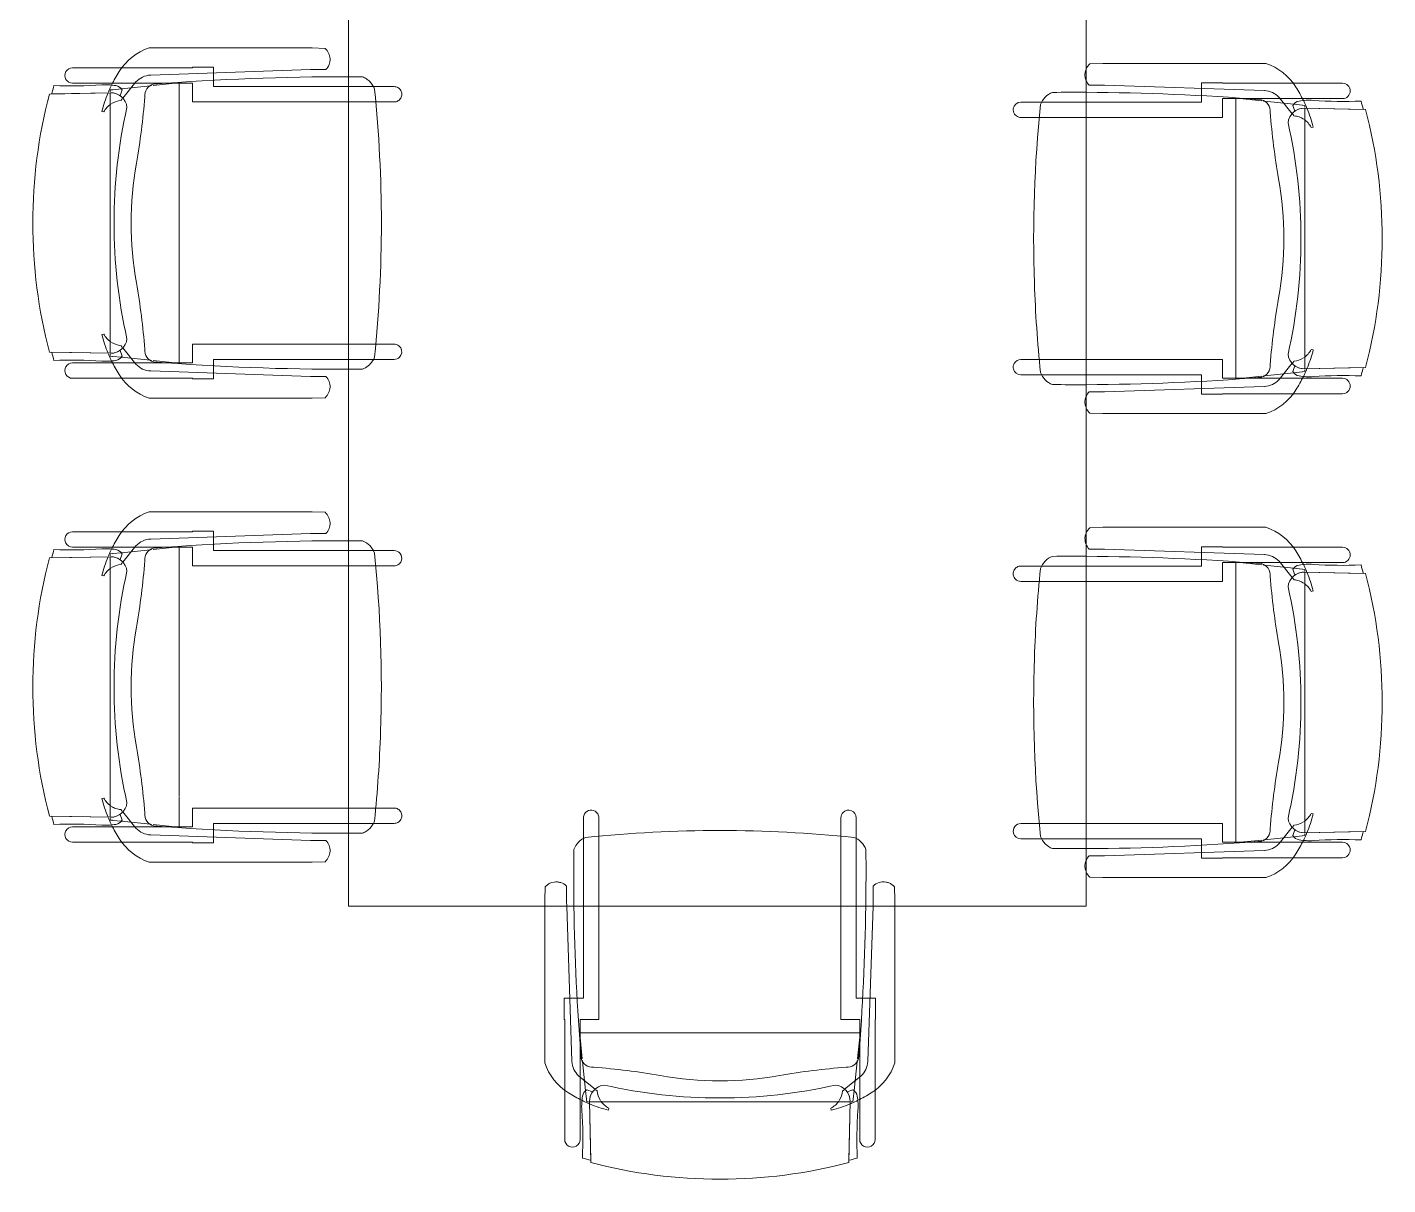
# Model space of a CAD drawing. Header units: inches. Extents: x 385 to 2249, y -1773 to -36.
# Drawn here: x 1056.6 to 1144.6, y -1353.9 to -1279.1 of the extents above; entities that cross this region are included whole.
import ezdxf

# ---------------------------------------------------------------- set-up
doc = ezdxf.new("R2010")
doc.units = ezdxf.units.IN
doc.header["$MEASUREMENT"] = 0
doc.layers.add('I-FURN', color=30, linetype='Continuous', lineweight=9)

# ---------------------------------------------------------------- blocks, each defined once
blk = doc.blocks.new('GIANT CONFERENCE TABLE2 - GIANT CONFERENCE TABLE-5500178-Level 7 POWER _ SIGNAL')
at = {"layer": 'I-FURN'}
for p, q in [((1077.387, -1192.341), (1077.387, -1335.919)), ((1077.387, -1335.919), (1077.387, -1192.341)), ((1125.104, -1335.919), (1125.104, -1192.341)), ((1125.104, -1192.341), (1125.104, -1335.919)), ((1077.387, -1335.919), (1125.104, -1335.919)), ((1125.104, -1335.919), (1077.387, -1335.919))]:
    blk.add_line(p, q, dxfattribs=at)
blk = doc.blocks.new('F-Haworth_Chair_X99-Seminar - X99 Seminar Chair with Glides-V16-Level 7 POWER _ SIGNAL')
at = {"layer": 'I-FURN'}
for p, q in [((-8.342, 11.518), (-8.423, 7.569)), ((8.423, 7.569), (8.342, 11.518)), ((-8.423, 7.569), (-8.345, 11.369)), ((8.345, 11.369), (8.423, 7.569)), ((-10.038, 10.021), (-10.038, 6.814)), ((-9.042, 7.403), (-9.042, 10.021)), ((9.042, 10.021), (9.042, 7.403)), ((10.038, 6.814), (10.038, 10.021)), ((-7.182, 7.994), (-7.207, 8.133)), ((7.207, 8.133), (7.182, 7.994)), ((-9.042, 5.987), (-9.042, 7.403)), ((-8.623, 7.419), (-8.681, 6.866)), ((-8.604, 7.597), (-8.621, 7.429)), ((-8.488, 7.597), (-8.562, 7.597)), ((-7.645, 7.597), (-8.402, 7.597)), ((7.645, 7.597), (-7.645, 7.597)), ((8.402, 7.597), (7.645, 7.597)), ((8.562, 7.597), (8.488, 7.597)), ((8.621, 7.429), (8.604, 7.597)), ((8.681, 6.866), (8.623, 7.419)), ((9.042, 7.403), (9.042, 5.987)), ((-10.038, 6.814), (-10.038, 4.995)), ((-9.126, 5.919), (-8.071, 6.772)), ((-8.748, 6.225), (-8.878, 4.986)), ((-8.681, 6.866), (-8.748, 6.225)), ((-8.61, 6.81), (-8.235, 6.946)), ((-8.03, 6.805), (-7.947, 6.872)), ((7.947, 6.872), (8.03, 6.805)), ((8.071, 6.772), (9.126, 5.919)), ((8.235, 6.946), (8.61, 6.81)), ((8.748, 6.225), (8.681, 6.866)), ((8.878, 4.986), (8.748, 6.225)), ((10.038, 4.995), (10.038, 6.814)), ((-9.042, 3.624), (-9.042, 5.987)), ((9.042, 5.987), (9.042, 3.624)), ((-11.324, 5.058), (-11.324, -5.482)), ((-10.038, 4.991), (-10.038, 2.271)), ((-9.919, -5.365), (-9.567, 4.966)), ((-8.898, 4.801), (-9.066, 3.197)), ((-8.878, 4.986), (-8.886, 4.91)), ((8.886, 4.91), (8.878, 4.986)), ((9.066, 3.197), (8.898, 4.801)), ((9.567, 4.966), (9.919, -5.365)), ((10.038, 2.271), (10.038, 4.991)), ((11.324, -5.482), (11.324, 5.058)), ((-9.042, 3.429), (-9.042, 3.624)), ((9.042, 3.624), (9.042, 3.429)), ((-9.066, 3.197), (-9.074, 3.122)), ((-9.071, 3.122), (9.071, 3.122)), ((-9.042, 3.122), (-9.042, 3.429)), ((-9.042, 2.271), (-9.042, 3.122)), ((9.042, 3.429), (9.042, 3.122)), ((9.042, 3.122), (9.042, 2.271)), ((9.074, 3.122), (9.066, 3.197)), ((-10.038, 2.271), (-10.07, 2.271)), ((-10.07, 2.271), (-10.07, 0.893)), ((-7.829, 2.271), (-9.042, 2.271)), ((-7.829, -7.833), (-7.829, 2.271)), ((9.042, 2.271), (7.829, 2.271)), ((7.829, 2.271), (7.829, -7.833)), ((10.07, 2.271), (10.038, 2.271)), ((10.07, 0.893), (10.07, 2.271)), ((-10.07, 0.893), (-9.705, 0.893)), ((-9.705, 0.893), (-9.197, 0.893)), ((-9.197, 0.893), (-8.82, 0.893)), ((-8.82, 0.893), (-8.82, -7.833)), ((8.82, 0.893), (9.197, 0.893)), ((8.82, -7.833), (8.82, 0.893)), ((9.197, 0.893), (9.705, 0.893)), ((9.705, 0.893), (10.07, 0.893)), ((-11.324, -5.482), (-11.295, -6.317)), ((-9.919, -6.365), (-9.919, -5.365)), ((9.919, -5.365), (9.919, -6.365)), ((11.295, -6.317), (11.324, -5.482)), ((-8.82, -7.833), (-8.82, -9.436)), ((-7.829, -9.57), (-7.829, -7.833)), ((7.829, -7.833), (7.829, -9.57)), ((8.82, -9.436), (8.82, -7.833)), ((-8.82, -9.436), (-8.82, -10.778)), ((-7.829, -10.778), (-7.829, -9.57)), ((7.829, -9.57), (7.829, -10.778)), ((8.82, -10.778), (8.82, -9.436))]:
    blk.add_line(p, q, dxfattribs=at)
for centre, radius, start, end in [((0.001, -20.292), 32.885, 75.30746, 104.69597), ((-36.062, 10.03), 27.198, 355.98565, 2.51182), ((0.002, -20.729), 33.165, 104.57657, 105.55224), ((-0.002, -20.729), 33.165, 74.44776, 75.42343), ((36.062, 10.03), 27.198, 177.48818, 184.01435), ((-9.54, 10.021), 0.498, 360, 180), ((9.54, 10.021), 0.498, 360, 180), ((-5.201, 7.865), 3.739, 175.98565, 189.90642), ((-4.708, -1.148), 9.612, 105.06659, 112.7369), ((-6.554, 6.763), 1.382, 117.05034, 145.98126), ((6.554, 6.763), 1.382, 34.01874, 62.94966), ((4.708, -1.148), 9.612, 67.2631, 74.93341), ((5.201, 7.865), 3.739, 350.09358, 4.01435), ((-4.708, -1.148), 9.612, 116.00359, 121.95219), ((-4.708, -1.148), 9.612, 113.50939, 116.00359), ((-8.28, 7.327), 0.613, 189.90642, 237.45732), ((-4.708, -1.148), 9.612, 112.92701, 113.36067), ((-7.37, 7.548), 1.054, 178.82139, 214.79985), ((-7.37, 7.548), 1.054, 178.82139, 264.04463), ((-6.554, 6.763), 1.382, 147.5752, 174.91217), ((0, -26.495), 33.832, 77.22846, 102.77154), ((7.37, 7.548), 1.054, 275.95537, 1.17861), ((6.554, 6.763), 1.382, 5.08783, 32.4248), ((7.37, 7.548), 1.054, 325.20015, 1.17861), ((4.708, -1.148), 9.612, 66.63933, 67.07299), ((4.708, -1.148), 9.612, 63.99641, 66.49061), ((8.28, 7.327), 0.613, 302.54268, 350.09358), ((4.708, -1.148), 9.612, 58.04781, 63.99641), ((-7.872, 3.924), 3.634, 121.95219, 161.82107), ((0, -15.966), 22.194, 79.97666, 100.02334), ((7.872, 3.924), 3.634, 18.17893, 58.04781), ((-8.183, 4.904), 1.385, 132.89216, 177.19873), ((-8.236, 4.592), 0.763, 84.23375, 165.76625), ((-11.319, 48.077), 42.842, 274.23006, 280.02334), ((11.319, 48.077), 42.842, 259.97666, 265.76994), ((8.236, 4.592), 0.763, 14.23375, 95.76625), ((8.183, 4.904), 1.385, 2.80127, 47.10784), ((144.065, -7.322), 153.519, 175.47868, 180.1906), ((-144.065, -7.322), 153.519, 359.8094, 4.52132), ((-10.584, -5.679), 0.956, 221.89014, 314.10986), ((10.584, -5.679), 0.956, 225.89014, 318.10986), ((144.065, -7.322), 153.519, 180.1906, 180.52505), ((-144.065, -7.322), 153.519, 359.47495, 359.8094), ((-8.213, -8.279), 1.314, 200.04325, 237.47837), ((8.213, -8.279), 1.314, 327.47837, 339.95675), ((-8.213, -8.279), 1.314, 237.47837, 249.95675), ((0, 75.008), 84.963, 264.14745, 275.85255), ((8.213, -8.279), 1.314, 290.04325, 302.52163), ((8.213, -8.279), 1.314, 302.52163, 315), ((8.213, -8.279), 1.314, 315, 327.47837), ((-8.324, -10.778), 0.495, 180, 225), ((-8.324, -10.778), 0.495, 225, 300), ((-8.324, -10.778), 0.495, 300, 330), ((-8.324, -10.778), 0.495, 330, 345), ((-8.324, -10.778), 0.495, 345, 360), ((8.324, -10.778), 0.495, 180, 195), ((8.324, -10.778), 0.495, 195, 210), ((8.324, -10.778), 0.495, 210, 225), ((8.324, -10.778), 0.495, 225, 240), ((8.324, -10.778), 0.495, 240, 255), ((8.324, -10.778), 0.495, 255, 270), ((8.324, -10.778), 0.495, 270, 285), ((8.324, -10.778), 0.495, 285, 300), ((8.324, -10.778), 0.495, 300, 315), ((8.324, -10.778), 0.495, 315, 330), ((8.324, -10.778), 0.495, 330, 360)]:
    blk.add_arc(centre, radius, start, end, dxfattribs=at)
blk = doc.blocks.new('F-Haworth_Chair_X99-Seminar - X99 Seminar Chair with Glides-V17-Level 7 POWER _ SIGNAL')
at = {"layer": 'I-FURN'}
for p, q in [((-8.342, 11.518), (-8.423, 7.569)), ((8.423, 7.569), (8.342, 11.518)), ((-8.423, 7.569), (-8.345, 11.369)), ((8.345, 11.369), (8.423, 7.569)), ((-10.038, 10.021), (-10.038, 6.814)), ((-9.042, 7.403), (-9.042, 10.021)), ((9.042, 10.021), (9.042, 7.403)), ((10.038, 6.814), (10.038, 10.021)), ((-7.182, 7.994), (-7.207, 8.133)), ((7.207, 8.133), (7.182, 7.994)), ((-9.042, 5.987), (-9.042, 7.403)), ((-8.623, 7.419), (-8.681, 6.866)), ((-8.604, 7.597), (-8.621, 7.429)), ((-8.488, 7.597), (-8.562, 7.597)), ((-7.645, 7.597), (-8.402, 7.597)), ((7.645, 7.597), (-7.645, 7.597)), ((8.402, 7.597), (7.645, 7.597)), ((8.562, 7.597), (8.488, 7.597)), ((8.621, 7.429), (8.604, 7.597)), ((8.681, 6.866), (8.623, 7.419)), ((9.042, 7.403), (9.042, 5.987)), ((-10.038, 6.814), (-10.038, 4.995)), ((-9.126, 5.919), (-8.071, 6.772)), ((-8.748, 6.225), (-8.878, 4.986)), ((-8.681, 6.866), (-8.748, 6.225)), ((-8.61, 6.81), (-8.235, 6.946)), ((-8.03, 6.805), (-7.947, 6.872)), ((7.947, 6.872), (8.03, 6.805)), ((8.071, 6.772), (9.126, 5.919)), ((8.235, 6.946), (8.61, 6.81)), ((8.748, 6.225), (8.681, 6.866)), ((8.878, 4.986), (8.748, 6.225)), ((10.038, 4.995), (10.038, 6.814)), ((-9.042, 3.624), (-9.042, 5.987)), ((9.042, 5.987), (9.042, 3.624)), ((-11.324, 5.058), (-11.324, -5.482)), ((-10.038, 4.991), (-10.038, 2.271)), ((-9.919, -5.365), (-9.567, 4.966)), ((-8.898, 4.801), (-9.066, 3.197)), ((-8.878, 4.986), (-8.886, 4.91)), ((8.886, 4.91), (8.878, 4.986)), ((9.066, 3.197), (8.898, 4.801)), ((9.567, 4.966), (9.919, -5.365)), ((10.038, 2.271), (10.038, 4.991)), ((11.324, -5.482), (11.324, 5.058)), ((-9.042, 3.429), (-9.042, 3.624)), ((9.042, 3.624), (9.042, 3.429)), ((-9.066, 3.197), (-9.074, 3.122)), ((-9.071, 3.122), (-7.093, 3.122)), ((-9.042, 3.122), (-9.042, 3.429)), ((-9.042, 2.271), (-9.042, 3.122)), ((-7.052, 3.122), (9.071, 3.122)), ((9.042, 3.429), (9.042, 3.122)), ((9.042, 3.122), (9.042, 2.271)), ((9.074, 3.122), (9.066, 3.197)), ((-10.038, 2.271), (-10.07, 2.271)), ((-10.07, 2.271), (-10.07, 0.893)), ((-7.829, 2.271), (-9.042, 2.271)), ((-7.829, -7.833), (-7.829, 2.271)), ((9.042, 2.271), (7.829, 2.271)), ((7.829, 2.271), (7.829, -7.833)), ((10.07, 2.271), (10.038, 2.271)), ((10.07, 0.893), (10.07, 2.271)), ((-10.07, 0.893), (-9.705, 0.893)), ((-9.705, 0.893), (-9.197, 0.893)), ((-9.197, 0.893), (-8.82, 0.893)), ((-8.82, 0.893), (-8.82, -7.833)), ((8.82, 0.893), (9.197, 0.893)), ((8.82, -7.833), (8.82, 0.893)), ((9.197, 0.893), (9.705, 0.893)), ((9.705, 0.893), (10.07, 0.893)), ((-11.324, -5.482), (-11.295, -6.317)), ((-9.919, -6.365), (-9.919, -5.365)), ((9.919, -5.365), (9.919, -6.365)), ((11.295, -6.317), (11.324, -5.482)), ((-8.82, -7.833), (-8.82, -9.436)), ((-7.829, -9.57), (-7.829, -7.833)), ((7.829, -7.833), (7.829, -9.57)), ((8.82, -9.436), (8.82, -7.833)), ((-8.82, -9.436), (-8.82, -10.778)), ((-7.829, -10.778), (-7.829, -9.57)), ((7.829, -9.57), (7.829, -10.778)), ((8.82, -10.778), (8.82, -9.436))]:
    blk.add_line(p, q, dxfattribs=at)
for centre, radius, start, end in [((0.001, -20.292), 32.885, 75.30746, 104.69597), ((-36.062, 10.03), 27.198, 355.98565, 2.51182), ((0.002, -20.729), 33.165, 104.57657, 105.55224), ((-0.002, -20.729), 33.165, 74.44776, 75.42343), ((36.062, 10.03), 27.198, 177.48818, 184.01435), ((-9.54, 10.021), 0.498, 360, 180), ((9.54, 10.021), 0.498, 360, 180), ((-5.201, 7.865), 3.739, 175.98565, 189.90642), ((-4.708, -1.148), 9.612, 105.06659, 112.7369), ((-6.554, 6.763), 1.382, 117.05034, 131.5158), ((6.554, 6.763), 1.382, 34.01874, 62.94966), ((4.708, -1.148), 9.612, 67.2631, 74.93341), ((5.201, 7.865), 3.739, 350.09358, 4.01435), ((-4.708, -1.148), 9.612, 116.00359, 121.95219), ((-4.708, -1.148), 9.612, 113.50939, 116.00359), ((-8.28, 7.327), 0.613, 189.90642, 237.45732), ((-4.708, -1.148), 9.612, 112.92701, 113.36067), ((-7.37, 7.548), 1.054, 178.82139, 214.79985), ((-7.37, 7.548), 1.054, 178.82139, 264.04463), ((-6.554, 6.763), 1.382, 160.44672, 174.91217), ((-6.554, 6.763), 1.382, 147.5752, 160.44672), ((-6.554, 6.763), 1.382, 131.5158, 145.98126), ((0, -26.495), 33.832, 77.22846, 102.77154), ((7.37, 7.548), 1.054, 275.95537, 1.17861), ((6.554, 6.763), 1.382, 5.08783, 32.4248), ((7.37, 7.548), 1.054, 325.20015, 1.17861), ((4.708, -1.148), 9.612, 66.63933, 67.07299), ((4.708, -1.148), 9.612, 63.99641, 66.49061), ((8.28, 7.327), 0.613, 302.54268, 350.09358), ((4.708, -1.148), 9.612, 58.04781, 63.99641), ((-7.872, 3.924), 3.634, 121.95219, 161.82107), ((0, -15.966), 22.194, 79.97666, 100.02334), ((7.872, 3.924), 3.634, 18.17893, 58.04781), ((-8.183, 4.904), 1.385, 132.89216, 177.19873), ((-8.236, 4.592), 0.763, 84.23375, 165.76625), ((-11.319, 48.077), 42.842, 274.23006, 280.02334), ((11.319, 48.077), 42.842, 259.97666, 265.76994), ((8.236, 4.592), 0.763, 14.23375, 95.76625), ((8.183, 4.904), 1.385, 2.80127, 47.10784), ((144.065, -7.322), 153.519, 175.47868, 180.1906), ((-144.065, -7.322), 153.519, 359.8094, 4.52132), ((-10.584, -5.679), 0.956, 221.89014, 314.10986), ((10.584, -5.679), 0.956, 225.89014, 318.10986), ((144.065, -7.322), 153.519, 180.1906, 180.52505), ((-144.065, -7.322), 153.519, 359.47495, 359.8094), ((-8.213, -8.279), 1.314, 200.04325, 212.52163), ((8.213, -8.279), 1.314, 290.04325, 339.95675), ((-8.213, -8.279), 1.314, 212.52163, 237.47837), ((-8.213, -8.279), 1.314, 237.47837, 249.95675), ((0, 75.008), 84.963, 264.14745, 268.04915), ((0, 75.008), 84.963, 268.04915, 275.85255), ((-8.324, -10.778), 0.495, 180, 210), ((-8.324, -10.778), 0.495, 210, 225), ((-8.324, -10.778), 0.495, 225, 240), ((-8.324, -10.778), 0.495, 240, 255), ((-8.324, -10.778), 0.495, 255, 270), ((-8.324, -10.778), 0.495, 270, 285), ((-8.324, -10.778), 0.495, 285, 300), ((-8.324, -10.778), 0.495, 300, 315), ((-8.324, -10.778), 0.495, 315, 330), ((-8.324, -10.778), 0.495, 330, 345), ((-8.324, -10.778), 0.495, 345, 360), ((8.324, -10.778), 0.495, 180, 195), ((8.324, -10.778), 0.495, 195, 210), ((8.324, -10.778), 0.495, 210, 225), ((8.324, -10.778), 0.495, 225, 240), ((8.324, -10.778), 0.495, 240, 255), ((8.324, -10.778), 0.495, 255, 360)]:
    blk.add_arc(centre, radius, start, end, dxfattribs=at)
blk = doc.blocks.new('F-Haworth_Chair_X99-Seminar - X99 Seminar Chair with Glides-V20-Level 7 POWER _ SIGNAL')
at = {"layer": 'I-FURN'}
for p, q in [((-8.82, 9.436), (-8.82, 10.778)), ((-7.829, 10.778), (-7.829, 9.57)), ((7.829, 9.57), (7.829, 10.778)), ((8.82, 10.778), (8.82, 9.436)), ((-8.82, 6.55), (-8.82, 9.436)), ((-7.829, 9.57), (-7.829, 6.55)), ((7.829, 6.55), (7.829, 9.57)), ((8.82, 9.436), (8.82, 6.55)), ((-11.324, 5.482), (-11.295, 6.317)), ((-9.919, 6.365), (-9.919, 5.365)), ((-8.82, 2.661), (-8.82, 6.55)), ((-7.829, 6.55), (-7.829, -2.271)), ((7.829, -2.271), (7.829, 6.55)), ((8.82, 6.55), (8.82, 2.661)), ((9.919, 5.365), (9.919, 6.365)), ((11.295, 6.317), (11.324, 5.482)), ((-11.324, -5.058), (-11.324, 5.482)), ((-9.919, 5.365), (-9.567, -4.966)), ((9.567, -4.966), (9.919, 5.365)), ((11.324, 5.482), (11.324, -5.058)), ((-8.82, -0.893), (-8.82, 2.633)), ((8.82, 2.633), (8.82, -0.893)), ((-10.07, -0.893), (-9.705, -0.893)), ((-10.07, -2.271), (-10.07, -0.893)), ((-9.705, -0.893), (-9.197, -0.893)), ((-9.197, -0.893), (-8.82, -0.893)), ((8.82, -0.893), (9.197, -0.893)), ((9.197, -0.893), (9.705, -0.893)), ((9.705, -0.893), (10.07, -0.893)), ((10.07, -0.893), (10.07, -2.271)), ((-10.038, -2.271), (-10.07, -2.271)), ((-10.038, -4.991), (-10.038, -2.271)), ((-9.042, -2.271), (-9.042, -3.122)), ((-7.829, -2.271), (-9.042, -2.271)), ((9.042, -2.271), (7.829, -2.271)), ((9.042, -3.122), (9.042, -2.271)), ((10.038, -2.271), (10.038, -4.991)), ((10.07, -2.271), (10.038, -2.271)), ((-9.066, -3.197), (-9.074, -3.122)), ((-9.071, -3.122), (9.071, -3.122)), ((-8.898, -4.801), (-9.066, -3.197)), ((-9.042, -3.122), (-9.042, -3.429)), ((-9.042, -3.429), (-9.042, -3.624)), ((9.066, -3.197), (8.898, -4.801)), ((9.042, -3.429), (9.042, -3.122)), ((9.042, -3.624), (9.042, -3.429)), ((9.074, -3.122), (9.066, -3.197)), ((-9.042, -3.624), (-9.042, -5.987)), ((9.042, -5.987), (9.042, -3.624)), ((-10.038, -6.814), (-10.038, -4.995)), ((-8.878, -4.986), (-8.886, -4.91)), ((-8.748, -6.225), (-8.878, -4.986)), ((8.878, -4.986), (8.748, -6.225)), ((8.886, -4.91), (8.878, -4.986)), ((10.038, -4.995), (10.038, -6.814)), ((-9.126, -5.919), (-8.071, -6.772)), ((-9.042, -5.987), (-9.042, -7.403)), ((8.071, -6.772), (9.126, -5.919)), ((9.042, -7.403), (9.042, -5.987)), ((-10.038, -10.021), (-10.038, -6.814)), ((-8.681, -6.866), (-8.748, -6.225)), ((-8.623, -7.419), (-8.681, -6.866)), ((-8.61, -6.81), (-8.235, -6.946)), ((-8.03, -6.805), (-7.947, -6.872)), ((7.947, -6.872), (8.03, -6.805)), ((8.235, -6.946), (8.61, -6.81)), ((8.681, -6.866), (8.623, -7.419)), ((8.748, -6.225), (8.681, -6.866)), ((10.038, -6.814), (10.038, -10.021)), ((-9.042, -7.403), (-9.042, -10.021)), ((-8.604, -7.597), (-8.621, -7.429)), ((-8.488, -7.597), (-8.562, -7.597)), ((-8.423, -7.569), (-8.345, -11.369)), ((-8.342, -11.518), (-8.423, -7.569)), ((-7.645, -7.597), (-8.402, -7.597)), ((7.645, -7.597), (-7.645, -7.597)), ((8.402, -7.597), (7.645, -7.597)), ((8.423, -7.569), (8.342, -11.518)), ((8.345, -11.369), (8.423, -7.569)), ((8.562, -7.597), (8.488, -7.597)), ((8.621, -7.429), (8.604, -7.597)), ((9.042, -10.021), (9.042, -7.403)), ((-7.182, -7.994), (-7.207, -8.133)), ((7.207, -8.133), (7.182, -7.994))]:
    blk.add_line(p, q, dxfattribs=at)
for centre, radius, start, end in [((-8.324, 10.778), 0.495, 105, 180), ((-8.324, 10.778), 0.495, 60, 105), ((-8.324, 10.778), 0.495, 0, 60), ((8.324, 10.778), 0.495, 165, 180), ((8.324, 10.778), 0.495, 0, 165), ((0, -75.008), 84.963, 91.95085, 95.85255), ((0, -75.008), 84.963, 84.14745, 91.95085), ((-8.213, 8.279), 1.314, 110.04325, 159.95675), ((8.213, 8.279), 1.314, 20.04325, 69.95675), ((144.065, 7.322), 153.519, 179.47495, 180.28839), ((-144.065, 7.322), 153.519, 359.71161, 0.52505), ((-10.584, 5.679), 0.956, 113.8571, 138.10986), ((-10.584, 5.679), 0.956, 66.5381, 111.76137), ((-10.584, 5.679), 0.956, 45.89014, 66.5381), ((144.065, 7.322), 153.519, 180.28839, 184.52132), ((-144.065, 7.322), 153.519, 355.47868, 359.71161), ((10.584, 5.679), 0.956, 113.4619, 134.10986), ((10.584, 5.679), 0.956, 68.23863, 113.4619), ((10.584, 5.679), 0.956, 41.89014, 66.1429), ((-7.872, -3.924), 3.634, 198.17893, 238.04781), ((-8.183, -4.904), 1.385, 182.80127, 227.10784), ((-8.236, -4.592), 0.763, 194.23375, 275.76625), ((8.236, -4.592), 0.763, 264.23375, 345.76625), ((8.183, -4.904), 1.385, 312.89216, 357.19873), ((7.872, -3.924), 3.634, 301.95219, 341.82107), ((-11.319, -48.077), 42.842, 79.97666, 85.76994), ((0, 15.966), 22.194, 259.97666, 280.02334), ((11.319, -48.077), 42.842, 94.23006, 100.02334), ((-4.708, 1.148), 9.612, 238.04781, 243.99641), ((-8.28, -7.327), 0.613, 122.54268, 170.09358), ((-7.37, -7.548), 1.054, 95.95537, 181.17861), ((-7.37, -7.548), 1.054, 145.20015, 181.17861), ((-6.554, -6.763), 1.382, 185.08783, 212.4248), ((0, 26.495), 33.832, 257.22846, 282.77154), ((7.37, -7.548), 1.054, 358.82139, 84.04463), ((6.554, -6.763), 1.382, 340.44672, 354.91217), ((7.37, -7.548), 1.054, 358.82139, 34.79985), ((8.28, -7.327), 0.613, 9.90642, 57.45732), ((4.708, 1.148), 9.612, 296.00359, 301.95219), ((-5.201, -7.865), 3.739, 170.09358, 184.01435), ((-4.708, 1.148), 9.612, 243.99641, 246.49061), ((-4.708, 1.148), 9.612, 246.63933, 247.07299), ((-4.708, 1.148), 9.612, 247.2631, 247.95792), ((-4.708, 1.148), 9.612, 248.10379, 254.93341), ((-6.554, -6.763), 1.382, 214.01874, 242.94966), ((6.554, -6.763), 1.382, 297.05034, 311.5158), ((4.708, 1.148), 9.612, 285.06659, 292.7369), ((6.554, -6.763), 1.382, 311.5158, 325.98126), ((6.554, -6.763), 1.382, 327.5752, 340.44672), ((4.708, 1.148), 9.612, 292.92701, 293.36067), ((4.708, 1.148), 9.612, 293.50939, 296.00359), ((5.201, -7.865), 3.739, 355.98565, 9.90642), ((-36.062, -10.03), 27.198, 357.48818, 4.01435), ((36.062, -10.03), 27.198, 175.98565, 182.51182), ((-9.54, -10.021), 0.498, 180, 0), ((9.54, -10.021), 0.498, 180, 0), ((0.002, 20.729), 33.165, 254.44776, 255.42343), ((-0.002, 20.729), 33.165, 284.57657, 285.55224), ((0.001, 20.292), 32.885, 255.30403, 284.69254)]:
    blk.add_arc(centre, radius, start, end, dxfattribs=at)
blk = doc.blocks.new('F-Haworth_Chair_X99-Seminar - X99 Seminar Chair with Glides-V21-Level 7 POWER _ SIGNAL')
at = {"layer": 'I-FURN'}
for p, q in [((-8.82, 9.436), (-8.82, 10.778)), ((-7.829, 10.778), (-7.829, 9.57)), ((7.829, 9.57), (7.829, 10.778)), ((8.82, 10.778), (8.82, 9.436)), ((-8.82, 6.55), (-8.82, 9.436)), ((-7.829, 9.57), (-7.829, 6.55)), ((7.829, 6.55), (7.829, 9.57)), ((8.82, 9.436), (8.82, 6.55)), ((-11.324, 5.482), (-11.295, 6.317)), ((-9.919, 6.365), (-9.919, 5.365)), ((-8.82, -0.893), (-8.82, 6.55)), ((-7.829, 6.55), (-7.829, -2.271)), ((7.829, -2.271), (7.829, 6.55)), ((8.82, 6.55), (8.82, 2.661)), ((9.919, 5.365), (9.919, 6.365)), ((11.295, 6.317), (11.324, 5.482)), ((-11.324, -5.058), (-11.324, 5.482)), ((-9.919, 5.365), (-9.567, -4.966)), ((9.567, -4.966), (9.919, 5.365)), ((11.324, 5.482), (11.324, -5.058)), ((8.82, 2.633), (8.82, -0.893)), ((-10.07, -0.893), (-9.705, -0.893)), ((-10.07, -2.271), (-10.07, -0.893)), ((-9.705, -0.893), (-9.197, -0.893)), ((-9.197, -0.893), (-8.82, -0.893)), ((8.82, -0.893), (9.197, -0.893)), ((9.197, -0.893), (9.705, -0.893)), ((9.705, -0.893), (10.07, -0.893)), ((10.07, -0.893), (10.07, -2.271)), ((-10.038, -2.271), (-10.07, -2.271)), ((-10.038, -4.991), (-10.038, -2.271)), ((-9.042, -2.271), (-9.042, -3.122)), ((-7.829, -2.271), (-9.042, -2.271)), ((9.042, -2.271), (7.829, -2.271)), ((9.042, -3.122), (9.042, -2.271)), ((10.038, -2.271), (10.038, -4.991)), ((10.07, -2.271), (10.038, -2.271)), ((-9.066, -3.197), (-9.074, -3.122)), ((-9.071, -3.122), (9.071, -3.122)), ((-8.898, -4.801), (-9.066, -3.197)), ((-9.042, -3.122), (-9.042, -3.429)), ((-9.042, -3.429), (-9.042, -3.624)), ((9.066, -3.197), (8.898, -4.801)), ((9.042, -3.429), (9.042, -3.122)), ((9.042, -3.624), (9.042, -3.429)), ((9.074, -3.122), (9.066, -3.197)), ((-9.042, -3.624), (-9.042, -5.987)), ((9.042, -5.987), (9.042, -3.624)), ((-10.038, -6.814), (-10.038, -4.995)), ((-8.878, -4.986), (-8.886, -4.91)), ((-8.748, -6.225), (-8.878, -4.986)), ((8.878, -4.986), (8.748, -6.225)), ((8.886, -4.91), (8.878, -4.986)), ((10.038, -4.995), (10.038, -6.814)), ((-9.126, -5.919), (-8.071, -6.772)), ((-9.042, -5.987), (-9.042, -7.403)), ((8.071, -6.772), (9.126, -5.919)), ((9.042, -7.403), (9.042, -5.987)), ((-10.038, -10.021), (-10.038, -6.814)), ((-8.681, -6.866), (-8.748, -6.225)), ((-8.623, -7.419), (-8.681, -6.866)), ((-8.61, -6.81), (-8.235, -6.946)), ((-8.03, -6.805), (-7.947, -6.872)), ((7.947, -6.872), (8.03, -6.805)), ((8.235, -6.946), (8.61, -6.81)), ((8.681, -6.866), (8.623, -7.419)), ((8.748, -6.225), (8.681, -6.866)), ((10.038, -6.814), (10.038, -10.021)), ((-9.042, -7.403), (-9.042, -10.021)), ((-8.604, -7.597), (-8.621, -7.429)), ((-8.488, -7.597), (-8.562, -7.597)), ((-8.423, -7.569), (-8.345, -11.369)), ((-8.342, -11.518), (-8.423, -7.569)), ((-7.645, -7.597), (-8.402, -7.597)), ((7.645, -7.597), (-7.645, -7.597)), ((8.402, -7.597), (7.645, -7.597)), ((8.423, -7.569), (8.342, -11.518)), ((8.345, -11.369), (8.423, -7.569)), ((8.562, -7.597), (8.488, -7.597)), ((8.621, -7.429), (8.604, -7.597)), ((9.042, -10.021), (9.042, -7.403)), ((-7.182, -7.994), (-7.207, -8.133)), ((7.207, -8.133), (7.182, -7.994))]:
    blk.add_line(p, q, dxfattribs=at)
for centre, radius, start, end in [((-8.324, 10.778), 0.495, 105, 180), ((-8.324, 10.778), 0.495, 0, 105), ((8.324, 10.778), 0.495, 135, 180), ((8.324, 10.778), 0.495, 120, 135), ((8.324, 10.778), 0.495, 90, 120), ((8.324, 10.778), 0.495, 75, 90), ((8.324, 10.778), 0.495, 45, 75), ((8.324, 10.778), 0.495, 30, 45), ((8.324, 10.778), 0.495, 0, 30), ((0, -75.008), 84.963, 88.04915, 95.85255), ((0, -75.008), 84.963, 84.14745, 88.04915), ((-8.213, 8.279), 1.314, 110.04325, 159.95675), ((8.213, 8.279), 1.314, 20.04325, 69.95675), ((144.065, 7.322), 153.519, 179.47495, 180.28839), ((-144.065, 7.322), 153.519, 359.71161, 0.52505), ((-10.584, 5.679), 0.956, 113.8571, 138.10986), ((-10.584, 5.679), 0.956, 66.5381, 111.76137), ((-10.584, 5.679), 0.956, 45.89014, 66.5381), ((144.065, 7.322), 153.519, 180.28839, 184.52132), ((-144.065, 7.322), 153.519, 355.47868, 359.71161), ((10.584, 5.679), 0.956, 113.4619, 134.10986), ((10.584, 5.679), 0.956, 107.76137, 113.4619), ((10.584, 5.679), 0.956, 81.41288, 107.76137), ((10.584, 5.679), 0.956, 68.23863, 81.41288), ((10.584, 5.679), 0.956, 41.89014, 66.1429), ((-7.872, -3.924), 3.634, 198.17893, 238.04781), ((-8.183, -4.904), 1.385, 182.80127, 227.10784), ((-8.236, -4.592), 0.763, 194.23375, 275.76625), ((8.236, -4.592), 0.763, 264.23375, 345.76625), ((8.183, -4.904), 1.385, 312.89216, 357.19873), ((7.872, -3.924), 3.634, 301.95219, 341.82107), ((-11.319, -48.077), 42.842, 79.97666, 85.76994), ((0, 15.966), 22.194, 259.97666, 280.02334), ((11.319, -48.077), 42.842, 94.23006, 100.02334), ((-4.708, 1.148), 9.612, 238.04781, 243.99641), ((-8.28, -7.327), 0.613, 122.54268, 170.09358), ((-7.37, -7.548), 1.054, 95.95537, 181.17861), ((-7.37, -7.548), 1.054, 145.20015, 181.17861), ((-6.554, -6.763), 1.382, 185.08783, 212.4248), ((0, 26.495), 33.832, 257.22846, 282.77154), ((7.37, -7.548), 1.054, 358.82139, 84.04463), ((6.554, -6.763), 1.382, 340.44672, 354.91217), ((7.37, -7.548), 1.054, 358.82139, 34.79985), ((8.28, -7.327), 0.613, 9.90642, 57.45732), ((4.708, 1.148), 9.612, 296.00359, 301.95219), ((-5.201, -7.865), 3.739, 170.09358, 184.01435), ((-4.708, 1.148), 9.612, 243.99641, 246.49061), ((-4.708, 1.148), 9.612, 246.63933, 247.07299), ((-4.708, 1.148), 9.612, 247.2631, 254.93341), ((-6.554, -6.763), 1.382, 214.01874, 242.94966), ((6.554, -6.763), 1.382, 297.05034, 325.98126), ((4.708, 1.148), 9.612, 285.06659, 292.7369), ((6.554, -6.763), 1.382, 327.5752, 340.44672), ((4.708, 1.148), 9.612, 292.92701, 293.36067), ((4.708, 1.148), 9.612, 293.50939, 296.00359), ((5.201, -7.865), 3.739, 355.98565, 9.90642), ((-36.062, -10.03), 27.198, 357.48818, 4.01435), ((36.062, -10.03), 27.198, 175.98565, 182.51182), ((-9.54, -10.021), 0.498, 180, 0), ((9.54, -10.021), 0.498, 180, 0), ((0.002, 20.729), 33.165, 254.44776, 255.42343), ((-0.002, 20.729), 33.165, 284.57657, 285.55224), ((0.001, 20.292), 32.885, 255.30403, 284.69254)]:
    blk.add_arc(centre, radius, start, end, dxfattribs=at)
blk = doc.blocks.new('F-Haworth_Chair_X99-Seminar - X99 Seminar Chair with Glides-V23-Level 7 POWER _ SIGNAL')
at = {"layer": 'I-FURN'}
for p, q in [((-8.342, 11.518), (-8.423, 7.569)), ((8.423, 7.569), (8.342, 11.518)), ((-8.423, 7.569), (-8.345, 11.369)), ((8.345, 11.369), (8.423, 7.569)), ((-10.038, 10.021), (-10.038, 6.814)), ((-9.042, 7.403), (-9.042, 10.021)), ((9.042, 10.021), (9.042, 7.403)), ((10.038, 6.814), (10.038, 10.021)), ((-7.182, 7.994), (-7.207, 8.133)), ((7.207, 8.133), (7.182, 7.994)), ((-9.042, 5.987), (-9.042, 7.403)), ((-8.623, 7.419), (-8.681, 6.866)), ((-8.604, 7.597), (-8.621, 7.429)), ((-8.488, 7.597), (-8.562, 7.597)), ((-7.645, 7.597), (-8.402, 7.597)), ((7.645, 7.597), (-7.645, 7.597)), ((8.402, 7.597), (7.645, 7.597)), ((8.562, 7.597), (8.488, 7.597)), ((8.621, 7.429), (8.604, 7.597)), ((8.681, 6.866), (8.623, 7.419)), ((9.042, 7.403), (9.042, 5.987)), ((-10.038, 6.814), (-10.038, 4.995)), ((-9.126, 5.919), (-8.071, 6.772)), ((-8.748, 6.225), (-8.878, 4.986)), ((-8.681, 6.866), (-8.748, 6.225)), ((-8.61, 6.81), (-8.235, 6.946)), ((-8.03, 6.805), (-7.947, 6.872)), ((7.947, 6.872), (8.03, 6.805)), ((8.071, 6.772), (9.126, 5.919)), ((8.235, 6.946), (8.61, 6.81)), ((8.748, 6.225), (8.681, 6.866)), ((8.878, 4.986), (8.748, 6.225)), ((10.038, 4.995), (10.038, 6.814)), ((-9.042, 3.624), (-9.042, 5.987)), ((9.042, 5.987), (9.042, 3.624)), ((-11.324, 5.058), (-11.324, -5.055)), ((-10.038, 4.991), (-10.038, 2.271)), ((-9.908, -5.055), (-9.567, 4.966)), ((-8.898, 4.801), (-9.066, 3.197)), ((-8.878, 4.986), (-8.886, 4.91)), ((8.886, 4.91), (8.878, 4.986)), ((9.066, 3.197), (8.898, 4.801)), ((9.567, 4.966), (9.908, -5.055)), ((10.038, 2.271), (10.038, 4.991)), ((11.324, -5.055), (11.324, 5.058)), ((-9.042, 3.429), (-9.042, 3.624)), ((9.042, 3.624), (9.042, 3.429)), ((-9.066, 3.197), (-9.074, 3.122)), ((-9.071, 3.122), (9.071, 3.122)), ((-9.042, 3.122), (-9.042, 3.429)), ((-9.042, 2.271), (-9.042, 3.122)), ((9.042, 3.429), (9.042, 3.122)), ((9.042, 3.122), (9.042, 2.271)), ((9.074, 3.122), (9.066, 3.197)), ((-10.038, 2.271), (-10.07, 2.271)), ((-10.07, 2.271), (-10.07, 0.893)), ((-7.829, 2.271), (-9.042, 2.271)), ((-7.829, -5.055), (-7.829, 2.271)), ((9.042, 2.271), (7.829, 2.271)), ((7.829, 2.271), (7.829, -5.055)), ((10.07, 2.271), (10.038, 2.271)), ((10.07, 0.893), (10.07, 2.271)), ((-10.07, 0.893), (-9.705, 0.893)), ((-9.705, 0.893), (-9.197, 0.893)), ((-9.197, 0.893), (-8.82, 0.893)), ((-8.82, 0.893), (-8.82, -5.055)), ((8.82, 0.893), (9.197, 0.893)), ((8.82, -5.055), (8.82, 0.893)), ((9.197, 0.893), (9.705, 0.893)), ((9.705, 0.893), (10.07, 0.893)), ((-11.324, -5.055), (-11.324, -5.482)), ((-9.919, -5.365), (-9.908, -5.055)), ((-8.82, -5.055), (-8.82, -9.436)), ((-7.829, -9.57), (-7.829, -5.055)), ((7.829, -5.055), (7.829, -9.57)), ((8.82, -9.436), (8.82, -5.055)), ((9.908, -5.055), (9.919, -5.365)), ((11.324, -5.482), (11.324, -5.055)), ((-11.324, -5.482), (-11.295, -6.317)), ((-9.919, -6.365), (-9.919, -5.365)), ((9.919, -5.365), (9.919, -6.365)), ((11.295, -6.317), (11.324, -5.482)), ((-8.82, -9.436), (-8.82, -10.778)), ((-7.829, -10.778), (-7.829, -9.57)), ((7.829, -9.57), (7.829, -10.778)), ((8.82, -10.778), (8.82, -9.436))]:
    blk.add_line(p, q, dxfattribs=at)
for centre, radius, start, end in [((0.001, -20.292), 32.885, 75.30746, 104.69597), ((-36.062, 10.03), 27.198, 355.98565, 2.51182), ((0.002, -20.729), 33.165, 104.57657, 105.55224), ((-0.002, -20.729), 33.165, 74.44776, 75.42343), ((36.062, 10.03), 27.198, 177.48818, 184.01435), ((-9.54, 10.021), 0.498, 360, 180), ((9.54, 10.021), 0.498, 360, 180), ((-5.201, 7.865), 3.739, 175.98565, 189.90642), ((-4.708, -1.148), 9.612, 105.06659, 112.7369), ((-6.554, 6.763), 1.382, 117.05034, 131.5158), ((6.554, 6.763), 1.382, 34.01874, 62.94966), ((4.708, -1.148), 9.612, 67.2631, 74.93341), ((5.201, 7.865), 3.739, 350.09358, 4.01435), ((-4.708, -1.148), 9.612, 116.00359, 121.95219), ((-4.708, -1.148), 9.612, 113.50939, 116.00359), ((-8.28, 7.327), 0.613, 189.90642, 237.45732), ((-4.708, -1.148), 9.612, 112.92701, 113.36067), ((-7.37, 7.548), 1.054, 178.82139, 214.79985), ((-7.37, 7.548), 1.054, 178.82139, 264.04463), ((-6.554, 6.763), 1.382, 147.5752, 174.91217), ((-6.554, 6.763), 1.382, 131.5158, 145.98126), ((0, -26.495), 33.832, 77.22846, 102.77154), ((7.37, 7.548), 1.054, 275.95537, 1.17861), ((6.554, 6.763), 1.382, 5.08783, 32.4248), ((7.37, 7.548), 1.054, 325.20015, 1.17861), ((4.708, -1.148), 9.612, 66.63933, 67.07299), ((4.708, -1.148), 9.612, 63.99641, 66.49061), ((8.28, 7.327), 0.613, 302.54268, 350.09358), ((4.708, -1.148), 9.612, 58.04781, 63.99641), ((-7.872, 3.924), 3.634, 121.95219, 161.82107), ((0, -15.966), 22.194, 79.97666, 100.02334), ((7.872, 3.924), 3.634, 18.17893, 58.04781), ((-8.183, 4.904), 1.385, 132.89216, 177.19873), ((-8.236, 4.592), 0.763, 84.23375, 165.76625), ((-11.319, 48.077), 42.842, 274.23006, 280.02334), ((11.319, 48.077), 42.842, 259.97666, 265.76994), ((8.236, 4.592), 0.763, 14.23375, 95.76625), ((8.183, 4.904), 1.385, 2.80127, 47.10784), ((144.065, -7.322), 153.519, 175.47868, 179.15379), ((-144.065, -7.322), 153.519, 0.84621, 4.52132), ((144.065, -7.322), 153.519, 179.15379, 180.52505), ((-144.065, -7.322), 153.519, 359.47495, 0.84621), ((-10.584, -5.679), 0.956, 221.89014, 235.06439), ((-10.584, -5.679), 0.956, 235.06439, 248.23863), ((-10.584, -5.679), 0.956, 248.23863, 261.41288), ((-10.584, -5.679), 0.956, 261.41288, 314.10986), ((10.584, -5.679), 0.956, 225.89014, 252.23863), ((10.584, -5.679), 0.956, 252.23863, 265.41288), ((10.584, -5.679), 0.956, 265.41288, 278.58712), ((10.584, -5.679), 0.956, 278.58712, 318.10986), ((-8.213, -8.279), 1.314, 200.04325, 249.95675), ((8.213, -8.279), 1.314, 315, 339.95675), ((0, 75.008), 84.963, 264.14745, 275.85255), ((8.213, -8.279), 1.314, 290.04325, 302.52163), ((8.213, -8.279), 1.314, 302.52163, 315), ((-8.324, -10.778), 0.495, 180, 315), ((-8.324, -10.778), 0.495, 315, 360), ((8.324, -10.778), 0.495, 180, 210), ((8.324, -10.778), 0.495, 210, 225), ((8.324, -10.778), 0.495, 225, 330), ((8.324, -10.778), 0.495, 330, 360)]:
    blk.add_arc(centre, radius, start, end, dxfattribs=at)

msp = doc.modelspace()

# ---------------------------------------------------------------- block references
at = {"layer": 'I-FURN'}
msp.add_blockref('GIANT CONFERENCE TABLE2 - GIANT CONFERENCE TABLE-5500178-Level 7 POWER _ SIGNAL', (0, 0), dxfattribs=at)
for name, p, rotation in [('F-Haworth_Chair_X99-Seminar - X99 Seminar Chair with Glides-V16-Level 7 POWER _ SIGNAL', (1069.554, -1291.739), 89.99999999999999), ('F-Haworth_Chair_X99-Seminar - X99 Seminar Chair with Glides-V20-Level 7 POWER _ SIGNAL', (1131.653, -1292.739), 90.00000000000001), ('F-Haworth_Chair_X99-Seminar - X99 Seminar Chair with Glides-V17-Level 7 POWER _ SIGNAL', (1069.554, -1321.739), 89.99999999999999), ('F-Haworth_Chair_X99-Seminar - X99 Seminar Chair with Glides-V21-Level 7 POWER _ SIGNAL', (1131.653, -1322.739), 90.00000000000001), ('F-Haworth_Chair_X99-Seminar - X99 Seminar Chair with Glides-V23-Level 7 POWER _ SIGNAL', (1101.404, -1340.975), 180)]:
    msp.add_blockref(name, p, dxfattribs=dict(at, rotation=rotation))

doc.saveas('drawing.dxf')
